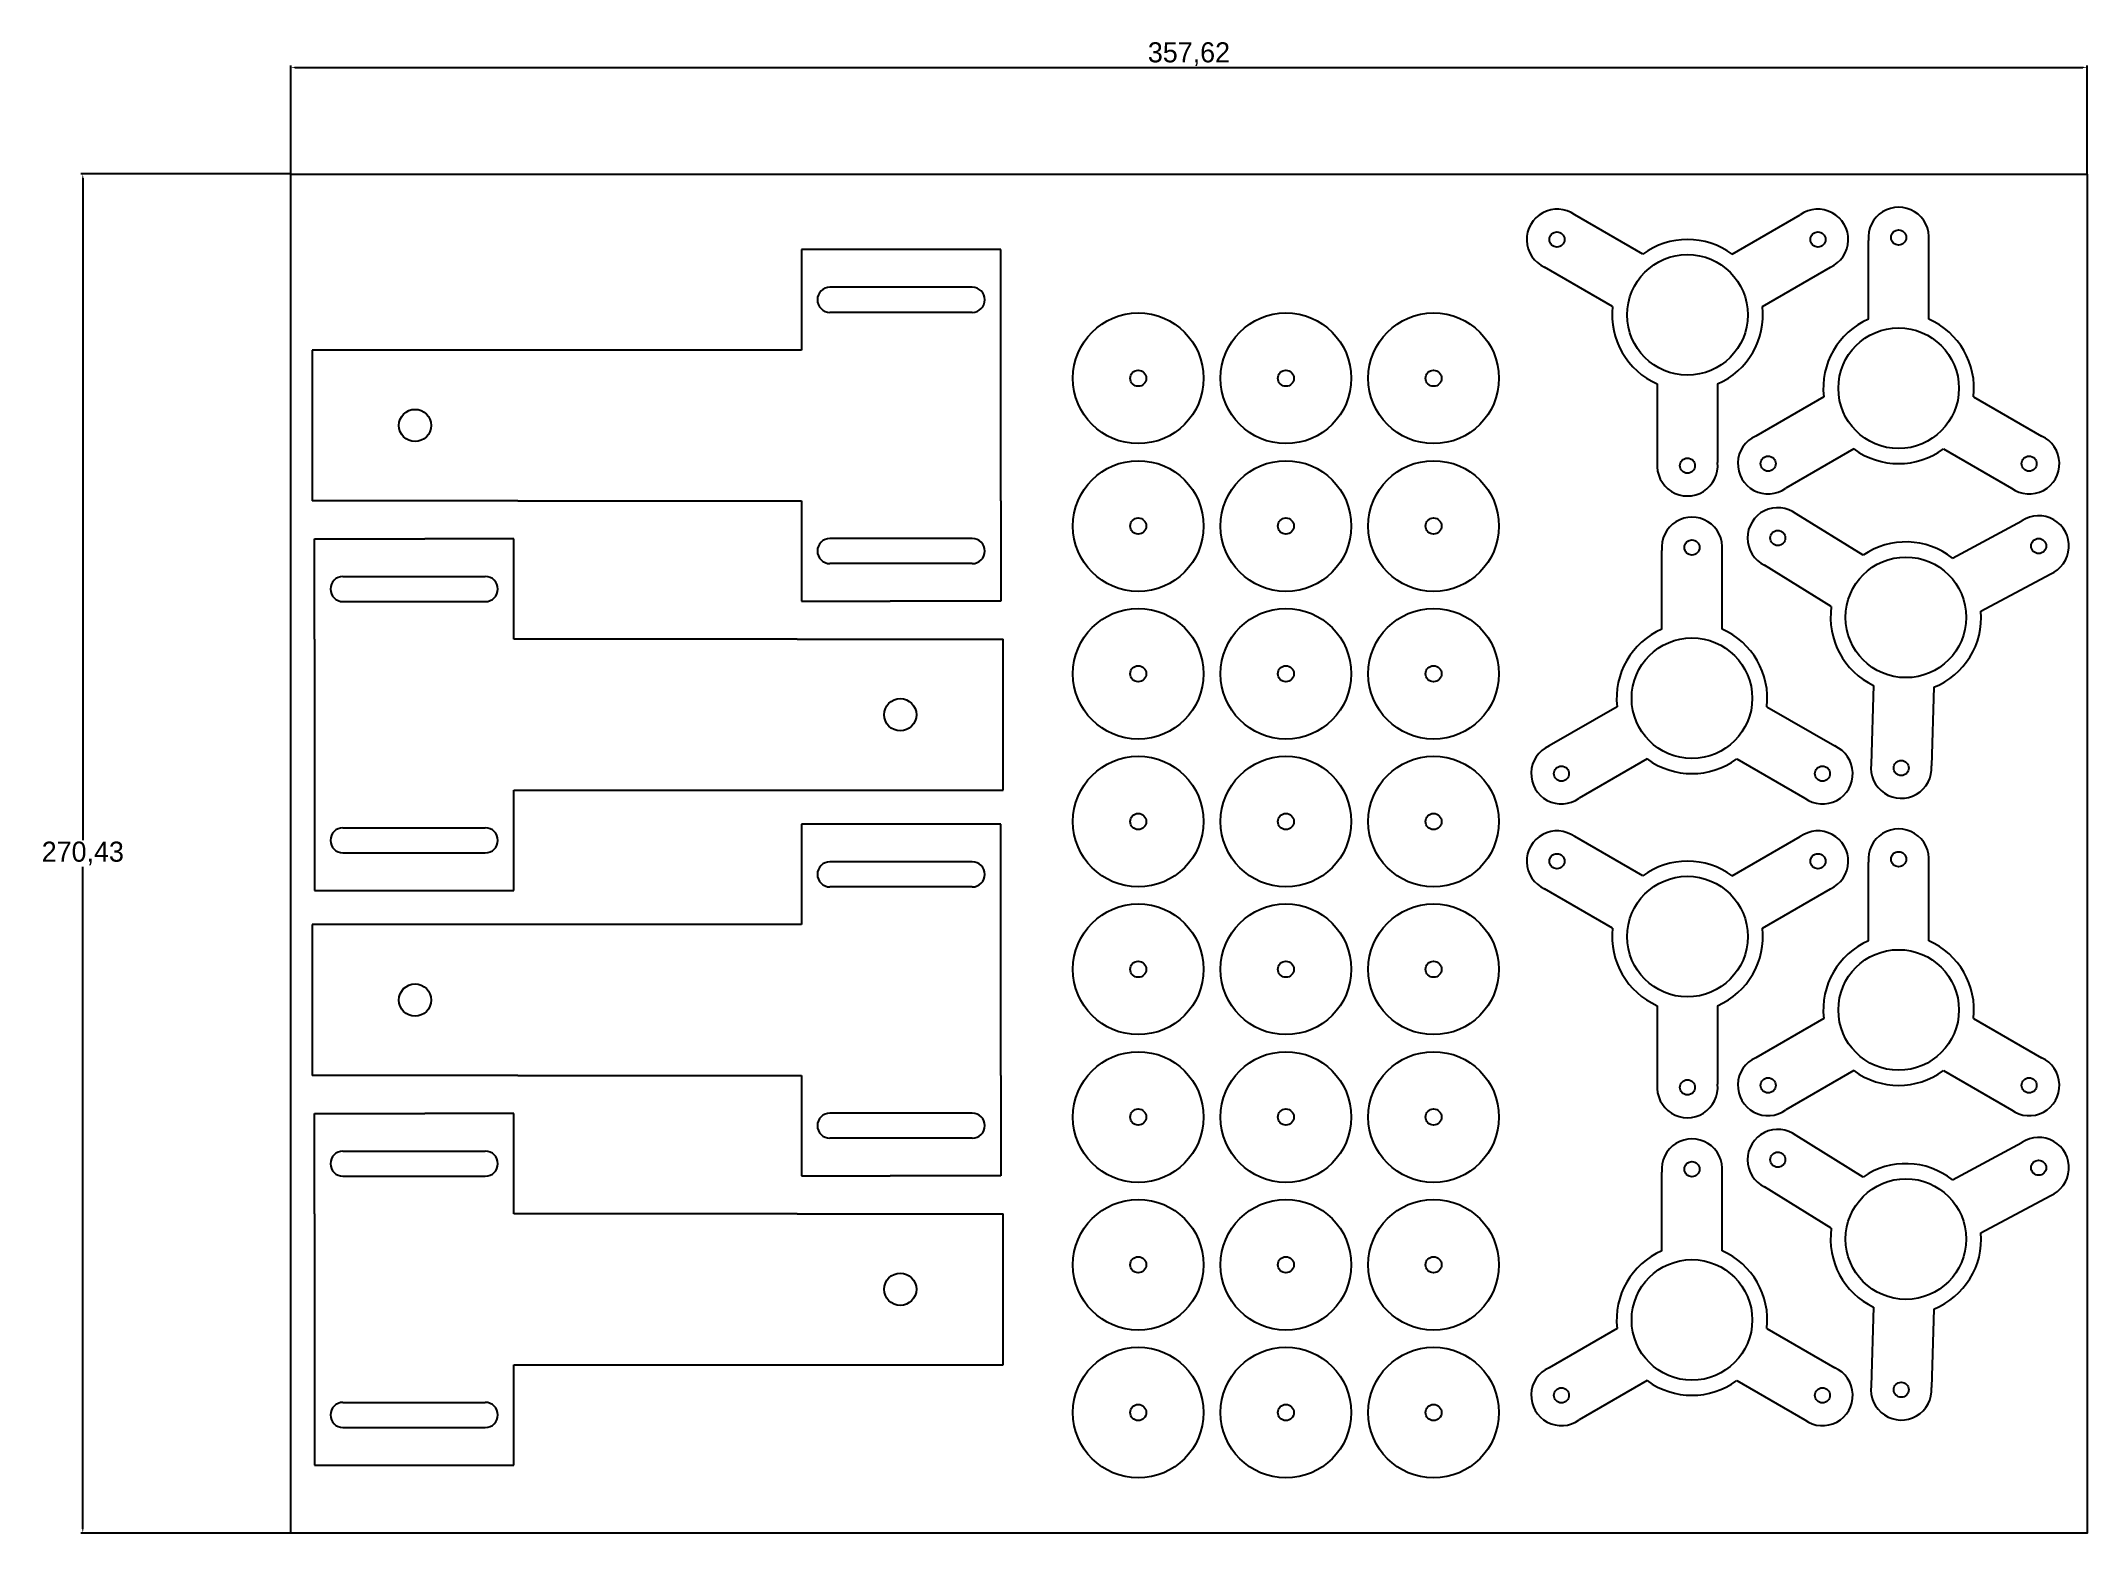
# Model space of a CAD drawing. Header units: millimetres. Extents: x 768 to 2804, y 110 to 1595.
import ezdxf

# ---------------------------------------------------------------- set-up
doc = ezdxf.new("R2010")
doc.units = ezdxf.units.MM
doc.header["$PDSIZE"] = -1
doc.dimstyles.new('ISO-25', dxfattribs={"dimtxt": 2.5, "dimasz": 2.5, "dimexe": 1.25, "dimexo": 0.625, "dimtad": 1, "dimtxsty": 'Standard', "dimcen": 2.5, "dimadec": 0, "dimazin": 0, "dimtfac": 1, "dimtmove": 0, "dimatfit": 3, "dimfxl": 1, "dimarcsym": 0})

# ---------------------------------------------------------------- blocks, each defined once
blk = doc.blocks.new('A$Cb21e7733')
for p, q in [((0, 50), (0, 70)), ((0, 70), (22, 70)), ((39.68, 70), (22, 70)), ((39.68, 50), (39.68, 70)), ((5.67, 62.5), (34.01, 62.5)), ((5.67, 57.5), (34.01, 57.5)), ((0, 50), (0, 20)), ((96.12, 50), (39.68, 50)), ((96.12, 50), (137.12, 50)), ((137.12, 20), (137.12, 50)), ((0, 20), (0, 0)), ((39.68, 20), (96.12, 20)), ((39.68, 0), (39.68, 20)), ((96.12, 20), (137.12, 20)), ((5.67, 12.5), (34.01, 12.5)), ((5.67, 7.5), (34.01, 7.5)), ((0, 0), (22, 0)), ((22, 0), (39.68, 0))]:
    blk.add_line(p, q)
blk.add_circle((116.62, 35), 3.2)
for centre, start, end in [((5.67, 60), 90, 270), ((34.01, 60), 270, 90), ((5.67, 10), 90, 270), ((34.01, 10), 270, 90)]:
    blk.add_arc(centre, 2.5, start, end)
blk = doc.blocks.new('*U10')
for radius in [65, 8]:
    blk.add_circle((0, 0), radius)
blk = doc.blocks.new('*U11')
at = {"color": 0, "linetype": 'ByBlock', "lineweight": -2, "transparency": 16777216}
for p in [(0, 294), (147, 294), (294, 294), (441, 294), (588, 294), (735, 294), (882, 294), (1029, 294), (0, 147), (147, 147), (294, 147), (441, 147), (588, 147), (735, 147), (882, 147), (1029, 147), (0, 0), (147, 0), (294, 0), (441, 0), (588, 0), (735, 0), (882, 0), (1029, 0)]:
    blk.add_blockref('*U10', p, dxfattribs=at)
blk = doc.blocks.new('*D14')
at = {"color": 0, "lineweight": -2, "transparency": 16777216}
for p, q in [((1016.3, 1462.3), (1016.3, 1570.4)), ((1020.4, 1568.4), (2800.3, 1568.4)), ((2804.4, 1462.3), (2804.4, 1570.4))]:
    blk.add_line(p, q, dxfattribs=at)
at = {"color": 0, "transparency": 16777216}
for points in [[(1020.4, 1569), (1020.4, 1567.7), (1016.3, 1568.4)], [(2800.3, 1569), (2800.3, 1567.7), (2804.4, 1568.4)]]:
    blk.add_solid(points, dxfattribs=at)
at = {"layer": 'Defpoints', "color": 0, "transparency": 16777216}
for p in [(2804.4, 1568.4), (1016.3, 1462.3), (2804.4, 1462.3)]:
    blk.add_point(p, dxfattribs=at)
at = {"color": 0, "transparency": 16777216, "insert": (1910.4, 1581.5), "char_height": 20, "attachment_point": 5}
blk.add_mtext('357,62', dxfattribs=at)
blk = doc.blocks.new('*D15')
at = {"color": 0, "lineweight": -2, "transparency": 16777216}
for p, q in [((1016.3, 1462.3), (807.3, 1462.3)), ((809.3, 1458.2), (809.3, 799.4)), ((809.3, 114.2), (809.3, 773)), ((1016.3, 110.1), (807.3, 110.1))]:
    blk.add_line(p, q, dxfattribs=at)
at = {"color": 0, "transparency": 16777216}
for points in [[(808.6, 1458.2), (809.9, 1458.2), (809.3, 1462.3)], [(808.6, 114.2), (809.9, 114.2), (809.3, 110.1)]]:
    blk.add_solid(points, dxfattribs=at)
at = {"layer": 'Defpoints', "color": 0, "transparency": 16777216}
for p in [(1016.3, 1462.3), (809.3, 110.1), (1016.3, 110.1)]:
    blk.add_point(p, dxfattribs=at)
at = {"color": 0, "transparency": 16777216, "insert": (809.3, 786.2), "char_height": 20, "attachment_point": 5}
blk.add_mtext('270,43', dxfattribs=at)

msp = doc.modelspace()

# ---------------------------------------------------------------- linework, layer by layer
at = {"color": 7, "linetype": 'Continuous', "lineweight": 25}
for p, q in [((2362.103, 1382.467), (2294.353, 1421.583)), ((2451.161, 1382.467), (2518.911, 1421.583)), ((2586.834, 1317.852), (2586.834, 1396.083)), ((2646.834, 1317.852), (2646.834, 1396.083)), ((2332.103, 1330.506), (2264.353, 1369.621)), ((2481.161, 1330.506), (2548.911, 1369.621)), ((2376.632, 1253.378), (2376.632, 1175.148)), ((2436.632, 1253.378), (2436.632, 1175.148)), ((2542.305, 1240.725), (2474.555, 1201.609)), ((2691.364, 1240.725), (2759.114, 1201.609)), ((2572.305, 1188.763), (2504.555, 1149.648)), ((2661.364, 1188.763), (2729.114, 1149.648)), ((2581.411, 1082.891), (2514.9, 1124.078)), ((2670.427, 1080.144), (2739.351, 1117.151)), ((2381.104, 1009.448), (2381.104, 1087.679)), ((2441.104, 1009.448), (2441.104, 1087.679)), ((2549.822, 1031.88), (2483.311, 1073.067)), ((2698.81, 1027.282), (2767.734, 1064.288)), ((2591.951, 953.416), (2589.537, 875.222)), ((2651.922, 951.565), (2649.509, 873.371)), ((2336.575, 932.321), (2268.825, 893.205)), ((2485.634, 932.321), (2553.384, 893.205)), ((2366.575, 880.359), (2298.825, 841.244)), ((2455.634, 880.359), (2523.384, 841.244)), ((2362.103, 763.908), (2294.353, 803.023)), ((2451.161, 763.908), (2518.911, 803.023)), ((2586.834, 699.292), (2586.834, 777.523)), ((2646.834, 699.292), (2646.834, 777.523)), ((2332.103, 711.946), (2264.353, 751.062)), ((2481.161, 711.946), (2548.911, 751.062)), ((2376.632, 634.819), (2376.632, 556.588)), ((2436.632, 634.819), (2436.632, 556.588)), ((2542.305, 622.165), (2474.555, 583.05)), ((2691.364, 622.165), (2759.114, 583.05)), ((2572.305, 570.204), (2504.555, 531.088)), ((2661.364, 570.204), (2729.114, 531.088)), ((2581.411, 464.332), (2514.9, 505.519)), ((2670.427, 461.584), (2739.351, 498.591)), ((2381.104, 390.889), (2381.104, 469.119)), ((2441.104, 390.889), (2441.104, 469.119)), ((2549.822, 413.321), (2483.311, 454.507)), ((2698.81, 408.722), (2767.734, 445.729)), ((2591.951, 334.856), (2589.537, 256.663)), ((2651.922, 333.005), (2649.509, 254.812)), ((2336.575, 313.761), (2268.825, 274.646)), ((2485.634, 313.761), (2553.384, 274.646)), ((2366.575, 261.8), (2298.825, 222.684)), ((2455.634, 261.8), (2523.384, 222.684))]:
    msp.add_line(p, q, dxfattribs=at)
msp.add_lwpolyline([(1016.34, 1462.259), (2804.418, 1462.259), (2804.418, 110.124), (1016.34, 110.124)], close=True)
for centre, radius in [((2616.834, 1399.113), 7.5), ((2276.728, 1397.117), 7.5), ((2536.536, 1397.117), 7.5), ((2406.632, 1322.117), 60), ((2616.834, 1249.113), 60), ((2486.931, 1174.113), 7.5), ((2746.738, 1174.113), 7.5), ((2406.632, 1172.117), 7.5), ((2496.529, 1100.168), 7.5), ((2411.104, 1090.709), 7.5), ((2624.057, 1021.196), 60), ((2756.213, 1092.153), 7.5), ((2411.104, 940.709), 60), ((2619.43, 871.268), 7.5), ((2281.201, 865.709), 7.5), ((2541.008, 865.709), 7.5), ((2276.728, 778.558), 7.5), ((2536.536, 778.558), 7.5), ((2616.834, 780.554), 7.5), ((2406.632, 703.558), 60), ((2616.834, 630.554), 60), ((2406.632, 553.558), 7.5), ((2486.931, 555.554), 7.5), ((2746.738, 555.554), 7.5), ((2496.529, 481.609), 7.5), ((2411.104, 472.15), 7.5), ((2756.213, 473.594), 7.5), ((2624.057, 402.637), 60), ((2411.104, 322.15), 60), ((2281.201, 247.15), 7.5), ((2541.008, 247.15), 7.5), ((2619.43, 252.708), 7.5)]:
    msp.add_circle(centre, radius, dxfattribs=at)
for centre, radius, start, end in [((2276.728, 1397.117), 30.153, 54.23152, 245.76848), ((2536.536, 1397.117), 30.153, 294.23152, 125.76848), ((2616.834, 1399.113), 30.153, 354.23152, 185.76848), ((2406.632, 1322.117), 75, 53.578178, 126.421822), ((2406.632, 1322.117), 75, 173.578178, 246.421822), ((2406.632, 1322.117), 75, 293.578178, 6.421822), ((2616.834, 1249.113), 75, 113.578178, 186.421822), ((2616.834, 1249.113), 75, 353.578178, 66.421822), ((2486.931, 1174.113), 30.153, 114.23152, 305.76848), ((2616.834, 1249.113), 75, 233.578178, 306.421822), ((2746.738, 1174.113), 30.153, 234.23152, 65.76848), ((2406.632, 1172.117), 30.153, 174.23152, 5.76848), ((2411.104, 1090.709), 30.153, 354.23152, 185.76848), ((2496.529, 1100.168), 30.153, 52.463677, 244.000636), ((2756.213, 1092.153), 30.153, 292.463677, 124.000636), ((2624.057, 1021.196), 75, 51.810335, 124.653978), ((2624.057, 1021.196), 75, 171.810335, 244.653978), ((2624.057, 1021.196), 75, 291.810335, 4.653978), ((2411.104, 940.709), 75, 113.578178, 186.421822), ((2411.104, 940.709), 75, 353.578178, 66.421822), ((2281.201, 865.709), 30.153, 114.23152, 305.76848), ((2411.104, 940.709), 75, 233.578178, 306.421822), ((2541.008, 865.709), 30.153, 234.23152, 65.76848), ((2619.43, 871.268), 30.153, 172.463677, 4.000636), ((2276.728, 778.558), 30.153, 54.23152, 245.76848), ((2536.536, 778.558), 30.153, 294.23152, 125.76848), ((2616.834, 780.554), 30.153, 354.23152, 185.76848), ((2406.632, 703.558), 75, 53.578178, 126.421822), ((2406.632, 703.558), 75, 173.578178, 246.421822), ((2406.632, 703.558), 75, 293.578178, 6.421822), ((2616.834, 630.554), 75, 113.578178, 186.421822), ((2616.834, 630.554), 75, 353.578178, 66.421822), ((2486.931, 555.554), 30.153, 114.23152, 305.76848), ((2746.738, 555.554), 30.153, 234.23152, 65.76848), ((2406.632, 553.558), 30.153, 174.23152, 5.76848), ((2616.834, 630.554), 75, 233.578178, 306.421822), ((2496.529, 481.609), 30.153, 52.463677, 244.000636), ((2411.104, 472.15), 30.153, 354.23152, 185.76848), ((2756.213, 473.594), 30.153, 292.463677, 124.000636), ((2624.057, 402.637), 75, 51.810335, 124.653978), ((2624.057, 402.637), 75, 171.810335, 244.653978), ((2624.057, 402.637), 75, 291.810335, 4.653978), ((2411.104, 322.15), 75, 113.578178, 186.421822), ((2411.104, 322.15), 75, 353.578178, 66.421822), ((2281.201, 247.15), 30.153, 114.23152, 305.76848), ((2541.008, 247.15), 30.153, 234.23152, 65.76848), ((2411.104, 322.15), 75, 233.578178, 306.421822), ((2619.43, 252.708), 30.153, 172.463677, 4.000636)]:
    msp.add_arc(centre, radius, start, end, dxfattribs=at)

# ---------------------------------------------------------------- block references
at = {"xscale": 5, "yscale": 5, "zscale": 5, "rotation": 180}
for p in [(1723.094, 1387.144), (1723.094, 815.454)]:
    msp.add_blockref('A$Cb21e7733', p, dxfattribs=at)
at = {"rotation": 90}
msp.add_blockref('*U11', (2153.937, 230.033), dxfattribs=at)
at = {"xscale": 5, "yscale": 5, "zscale": 5}
for p in [(1039.929, 749.327), (1039.929, 177.637)]:
    msp.add_blockref('A$Cb21e7733', p, dxfattribs=at)

# ---------------------------------------------------------------- dimensions: what is measured, and where the dimension line sits
dim = msp.add_linear_dim(base=(2804.418, 1568.352), p1=(1016.34, 1462.259), p2=(2804.418, 1462.259), dimstyle='ISO-25', override={"dimtxt": 20, "dimasz": 4.08, "dimexe": 2, "dimexo": 0, "dimgap": 1.524, "dimtih": 1, "dimtoh": 1, "dimlfac": 0.2, "dimzin": 0, "dimadec": 2, "dimtzin": 0})
dim.commit()
dim.dimension.update_dxf_attribs({"geometry": '*D14', "text_midpoint": (1910.379, 1581.543)})
dim = msp.add_linear_dim(base=(809.261, 110.124), p1=(1016.34, 1462.259), p2=(1016.34, 110.124), angle=90, dimstyle='ISO-25', override={"dimtxt": 20, "dimasz": 4.08, "dimexe": 2, "dimexo": 0, "dimgap": 1.524, "dimtih": 1, "dimtoh": 1, "dimlfac": 0.2, "dimzin": 0, "dimadec": 2, "dimtzin": 0})
dim.commit()
dim.dimension.update_dxf_attribs({"geometry": '*D15', "text_midpoint": (809.261, 786.192)})

doc.saveas('drawing.dxf')
